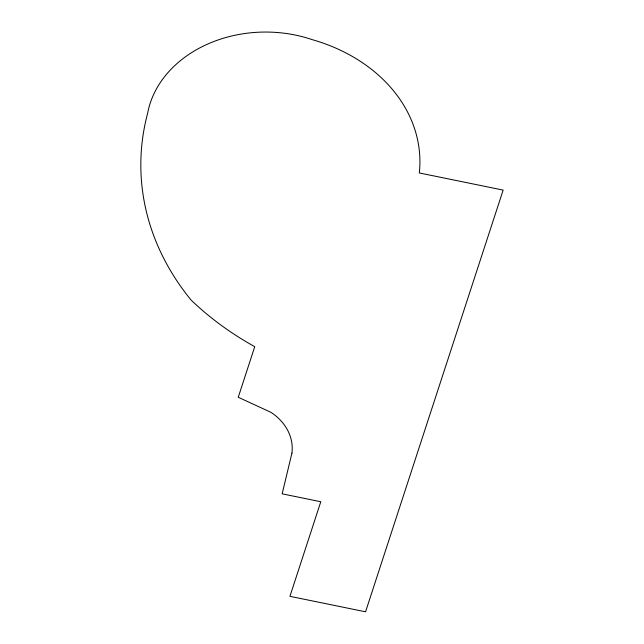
<?xml version="1.0" encoding="UTF-8"?>
<svg xmlns="http://www.w3.org/2000/svg" width="644" height="644" viewBox="0 0 644 644"><rect width="100%" height="100%" fill="white"/><g stroke="black" fill="none" stroke-linecap="round" stroke-linejoin="round"><path stroke-width="0.97" d="M291.941 453.094L282.153 493.835L320.793 501.74L289.929 596.328L365.559 611.8L503.149 190.101L419.3 172.946A163.125 130.104 -0.5 0 0 311.978 39.574A118.802 94.757 -0.5 0 0 147.661 113.159A311.326 248.31 -0.5 0 0 191.051 300.015A321.96 256.787 -0.5 0 0 254.75 346.681L238.248 397.259L271.027 412.377A58.942 47.012 -0.5 0 1 291.941 453.094"/></g></svg>
